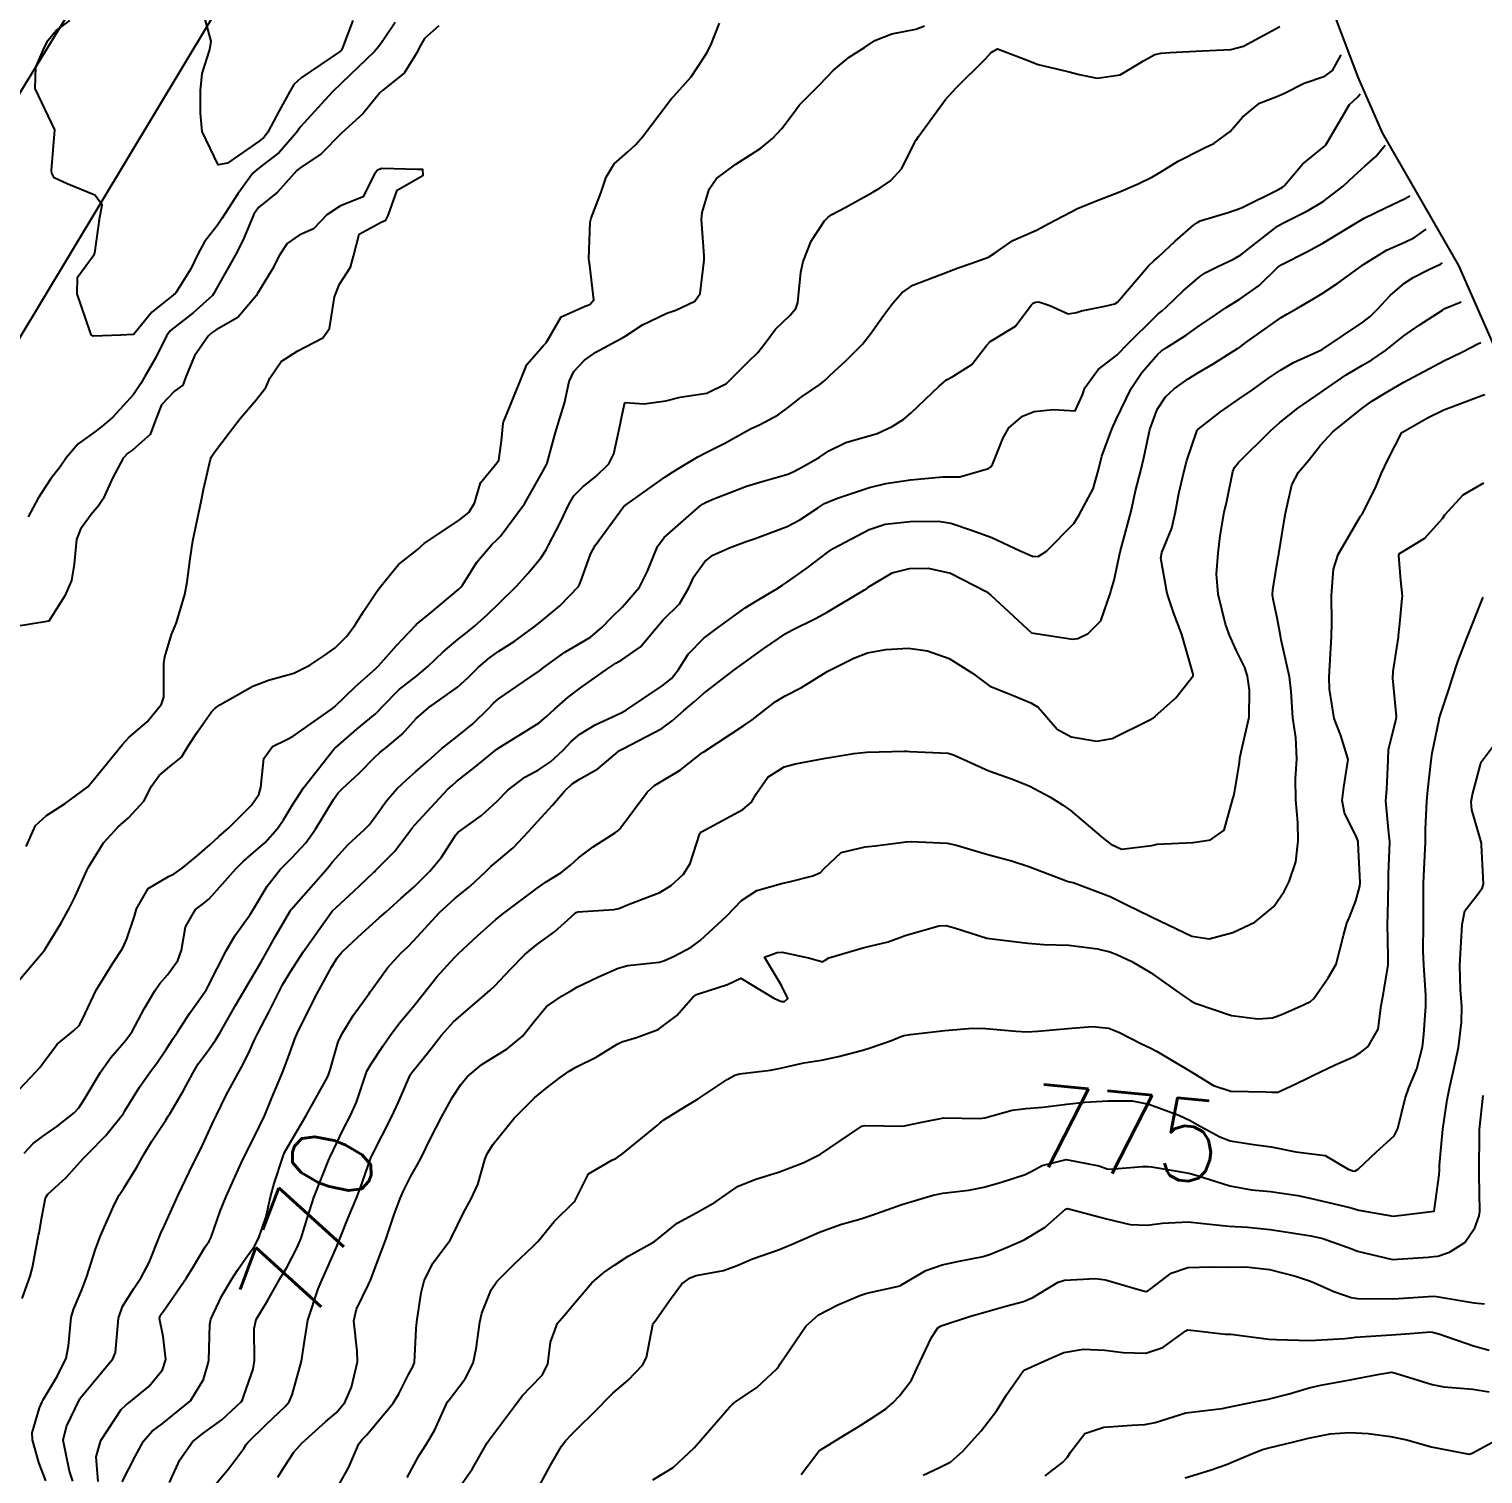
# Model space of a CAD drawing. Header units: metres. Extents: x 307586 to 320046, y 7427249 to 7434250.
# Drawn here: x 318398.4 to 318469.4, y 7430531.6 to 7430602.2 of the extents above; entities that cross this region are included whole.
import ezdxf
from ezdxf.enums import TextEntityAlignment as Align

# ---------------------------------------------------------------- set-up
doc = ezdxf.new("R2010")
doc.units = ezdxf.units.M
doc.header["$MEASUREMENT"] = 0
for name, color, linetype in [('Area', 45, 'Continuous'), ('Cotas', 45, 'Continuous'), ('Curvas de Nivel 1m', 11, 'Continuous'), ('Curvas de Nivel 5m', 15, 'Continuous'), ('Vias Primárias', 230, 'Continuous')]:
    doc.layers.add(name, color=color, linetype=linetype)
doc.styles.add('Style-STANDARD', font='STANDARD.shx')

msp = doc.modelspace()

# ---------------------------------------------------------------- linework, layer by layer
at = {"layer": 'Area'}
msp.add_polyline3d([(318461.821, 7430603.718, 778.379), (318463.273, 7430599.872, 778.239), (318464.459, 7430597.165, 772.149), (318468.182, 7430590.673, 783.159), (318470.977, 7430584.35, 778.519), (318471.623, 7430582.986, 778.249), (318474.521, 7430577.497, 777.719), (318477.683, 7430571.29, 780.679), (318478.524, 7430569.005, 777.579), (318479.21, 7430567.343, 778.888), (318479.306, 7430566.871, 779.159), (318482.861, 7430559.986, 784.089), (318487.912, 7430550.186, 784.579), (318490.175, 7430545.466, 785.879), (318492.927, 7430538.804, 795.039), (318496.703, 7430531.116, 797.419)], dxfattribs=at)
at = {"layer": 'Curvas de Nivel 1m', "flags": 128}
for points, elevation in [([(318416.242, 7430602.557), (318415.672, 7430601.708), (318415.429, 7430601.361), (318415.237, 7430601.126), (318413.648, 7430599.602), (318413.174, 7430599.147), (318411.626, 7430597.459), (318411.504, 7430597.291), (318411.423, 7430597.172), (318410.577, 7430596.206), (318409.596, 7430595.456), (318409.293, 7430595.194), (318408.553, 7430594.176), (318407.936, 7430593.215), (318407.798, 7430592.988), (318407.564, 7430592.652), (318406.936, 7430591.842), (318406.613, 7430591.229), (318406.259, 7430590.509), (318405.524, 7430589.344), (318405.48, 7430589.283), (318405.421, 7430589.241), (318404.365, 7430588.396), (318403.494, 7430587.338), (318403.453, 7430587.301), (318402.851, 7430587.27), (318401.492, 7430587.229), (318401.403, 7430587.291), (318401.34, 7430587.447), (318400.711, 7430589.298), (318400.723, 7430590.106), (318401.542, 7430591.21), (318401.58, 7430591.289), (318401.815, 7430593.04), (318401.875, 7430593.285), (318401.934, 7430593.642), (318401.581, 7430594.115), (318400.216, 7430594.674), (318399.589, 7430594.962), (318399.475, 7430595.195), (318399.454, 7430595.312), (318399.613, 7430597.31), (318398.666, 7430599.325), (318398.694, 7430600.365), (318399.101, 7430601.318), (318399.293, 7430601.691), (318399.675, 7430602.14), (318400.347, 7430602.64)], 763), ([(318414.174, 7430602.654), (318413.665, 7430601.316), (318413.618, 7430601.196), (318413.57, 7430601.151), (318411.65, 7430599.843), (318411.3, 7430599.52), (318411.098, 7430599.175), (318410.582, 7430598.232), (318410.027, 7430597.186), (318409.847, 7430596.951), (318409.609, 7430596.757), (318408.063, 7430595.678), (318407.597, 7430595.6), (318406.824, 7430597.228), (318406.731, 7430598.124), (318406.729, 7430599.229), (318406.824, 7430600.056), (318407.199, 7430601.225), (318407.25, 7430601.643), (318406.814, 7430603.229)], 764), ([(318397.045, 7430549.549), (318398.712, 7430551.315), (318398.884, 7430551.495), (318399.069, 7430551.748), (318399.742, 7430552.645), (318400.541, 7430553.296), (318400.823, 7430553.566), (318401.101, 7430554.133), (318401.636, 7430555.282), (318402.448, 7430556.592), (318402.902, 7430557.263), (318402.983, 7430557.414), (318403.141, 7430557.79), (318403.519, 7430558.895), (318403.611, 7430559.256), (318404.173, 7430560.25), (318405.179, 7430560.833), (318405.454, 7430560.963), (318405.836, 7430561.233), (318406.575, 7430561.844), (318407.2, 7430562.381), (318407.638, 7430562.782), (318408.117, 7430563.206), (318409.224, 7430564.315), (318409.584, 7430564.832), (318409.691, 7430565.185), (318409.835, 7430566.596), (318410.253, 7430567.18), (318410.928, 7430567.503), (318411.261, 7430567.685), (318413.177, 7430569.038), (318413.283, 7430569.12), (318414.306, 7430570.117), (318415.302, 7430570.997), (318415.368, 7430571.053), (318415.433, 7430571.119), (318416.305, 7430572.124), (318417.24, 7430573.101), (318417.283, 7430573.151), (318417.334, 7430573.197), (318417.934, 7430573.686), (318419.351, 7430574.87), (318419.457, 7430574.963), (318419.536, 7430575.068), (318420.241, 7430576.19), (318420.971, 7430577.054), (318421.183, 7430577.254), (318421.387, 7430577.465), (318422.562, 7430579.033), (318423.418, 7430580.54), (318423.586, 7430580.854), (318423.669, 7430581.018), (318424.047, 7430582.411), (318424.224, 7430583.012), (318424.512, 7430583.96), (318424.741, 7430585.007), (318424.977, 7430585.508), (318425.489, 7430586.055), (318426.04, 7430586.449), (318427.038, 7430586.985), (318427.344, 7430587.142), (318427.506, 7430587.242), (318428.325, 7430587.782), (318429.517, 7430588.357), (318429.961, 7430588.503), (318430.892, 7430588.936), (318431.144, 7430589.316), (318431.332, 7430590.932), (318431.332, 7430591.147), (318431.212, 7430592.934), (318431.236, 7430593.273), (318431.588, 7430594.41), (318431.935, 7430594.925), (318432.891, 7430595.624), (318433.611, 7430596.078), (318434.1, 7430596.411), (318434.68, 7430596.889), (318435.139, 7430597.373), (318435.635, 7430598.047), (318435.994, 7430598.522), (318436.346, 7430598.873), (318436.998, 7430599.518), (318437.657, 7430600.222), (318438.417, 7430600.849), (318439.174, 7430601.334), (318439.676, 7430601.672), (318440.499, 7430602.003), (318441.684, 7430602.224), (318442.107, 7430602.386)], 763), ([(318397.512, 7430555.334), (318399.132, 7430557.254), (318399.157, 7430557.286), (318399.168, 7430557.31), (318399.915, 7430558.539), (318400.344, 7430559.298), (318400.612, 7430559.852), (318401.181, 7430561.126), (318401.26, 7430561.289), (318402.002, 7430562.477), (318402.719, 7430563.267), (318403.217, 7430563.699), (318403.972, 7430564.506), (318404.349, 7430565.249), (318404.718, 7430565.765), (318405.243, 7430566.201), (318405.811, 7430566.67), (318406.156, 7430567.231), (318406.584, 7430567.906), (318407.278, 7430568.877), (318407.445, 7430569.053), (318407.686, 7430569.214), (318409.292, 7430570.138), (318410.059, 7430570.419), (318411.299, 7430570.766), (318412.071, 7430571.158), (318412.808, 7430571.65), (318413.316, 7430571.997), (318413.885, 7430572.574), (318414.288, 7430573.13), (318414.693, 7430573.772), (318415.349, 7430574.751), (318415.51, 7430574.96), (318415.627, 7430575.117), (318416.41, 7430576.067), (318417.379, 7430576.846), (318417.515, 7430576.964), (318417.669, 7430577.096), (318419.395, 7430578.26), (318419.849, 7430578.614), (318420.118, 7430579.063), (318420.41, 7430580.063), (318421.228, 7430581.052), (318421.303, 7430581.173), (318421.439, 7430582.121), (318421.521, 7430582.98), (318421.533, 7430583.049), (318421.599, 7430583.193), (318422.35, 7430585.037), (318422.676, 7430585.841), (318423.499, 7430586.766), (318423.62, 7430586.9), (318423.682, 7430587.018), (318424.361, 7430588.165), (318425.52, 7430588.69), (318425.747, 7430588.771), (318425.947, 7430588.996), (318425.737, 7430590.802), (318425.712, 7430590.998), (318425.776, 7430592.792), (318425.822, 7430592.998), (318426.316, 7430594.262), (318426.56, 7430594.99), (318426.949, 7430595.64), (318427.612, 7430596.235), (318427.998, 7430596.594), (318428.321, 7430596.97), (318429.64, 7430598.7), (318429.751, 7430598.839), (318429.851, 7430598.948), (318430.702, 7430599.89), (318431.394, 7430600.933), (318431.494, 7430601.103), (318431.671, 7430601.45), (318432.095, 7430602.517)], 762), ([(318398.117, 7430547.323), (318398.555, 7430547.782), (318399.025, 7430548.136), (318399.711, 7430548.625), (318400.563, 7430549.295), (318400.8, 7430549.538), (318401.049, 7430549.934), (318401.848, 7430551.278), (318402.357, 7430551.987), (318403.087, 7430552.841), (318403.273, 7430553.075), (318403.393, 7430553.257), (318403.987, 7430554.368), (318404.506, 7430555.246), (318404.757, 7430555.603), (318405.121, 7430556.036), (318405.636, 7430556.726), (318405.81, 7430557.233), (318406.002, 7430558.38), (318406.493, 7430559.227), (318406.877, 7430559.512), (318407.168, 7430559.747), (318408.467, 7430561.201), (318408.815, 7430561.569), (318409.193, 7430561.892), (318409.888, 7430562.498), (318410.499, 7430563.177), (318410.792, 7430563.6), (318411.225, 7430564.329), (318411.774, 7430565.162), (318413.262, 7430567.061), (318413.299, 7430567.103), (318413.34, 7430567.139), (318414.372, 7430568.029), (318415.28, 7430568.784), (318415.456, 7430568.943), (318415.613, 7430569.117), (318416.439, 7430569.961), (318417.298, 7430570.64), (318417.845, 7430571.092), (318418.587, 7430571.808), (318419.323, 7430572.425), (318419.688, 7430572.706), (318420.128, 7430573.062), (318420.759, 7430573.636), (318421.344, 7430574.205), (318422.193, 7430575.037), (318422.743, 7430575.648), (318423.374, 7430576.421), (318423.615, 7430576.782), (318423.741, 7430577.016), (318424.298, 7430578.107), (318424.727, 7430579.007), (318424.977, 7430579.435), (318425.412, 7430579.872), (318426.043, 7430580.367), (318426.684, 7430580.987), (318426.934, 7430581.481), (318427.25, 7430582.982), (318427.278, 7430583.158), (318427.463, 7430583.981), (318428.412, 7430583.915), (318429.464, 7430584.064), (318430.165, 7430584.244), (318431.468, 7430584.436), (318432.427, 7430584.916), (318432.948, 7430585.441), (318433.489, 7430585.976), (318433.96, 7430586.432), (318434.325, 7430586.892), (318434.83, 7430587.567), (318435.517, 7430588.242), (318435.819, 7430588.578), (318435.92, 7430588.876), (318436.055, 7430590.358), (318436.173, 7430590.874), (318436.563, 7430591.865), (318437.21, 7430592.864), (318437.398, 7430593.039), (318437.576, 7430593.164), (318438.264, 7430593.534), (318439.587, 7430594.266), (318439.939, 7430594.477), (318440.445, 7430594.821), (318440.995, 7430595.423), (318441.621, 7430596.668), (318441.665, 7430596.766), (318441.691, 7430596.809), (318441.804, 7430596.987), (318443.125, 7430598.788), (318443.649, 7430599.353), (318445.081, 7430600.769), (318445.355, 7430601.078), (318445.671, 7430601.269), (318447.041, 7430600.746), (318447.661, 7430600.504), (318449.1, 7430600.161), (318449.656, 7430600.014), (318450.531, 7430599.824), (318451.656, 7430599.986), (318452.796, 7430600.679), (318453.351, 7430600.99), (318453.669, 7430601.055), (318454.093, 7430601.088), (318455.678, 7430601.161), (318457.07, 7430601.236), (318457.681, 7430601.401), (318459.459, 7430602.362)], 764), ([(318418.385, 7430602.387), (318417.673, 7430601.765), (318417.429, 7430601.34), (318417.328, 7430601.103), (318416.687, 7430600.076), (318415.644, 7430599.249), (318415.5, 7430599.121), (318414.672, 7430598.09), (318413.623, 7430597.14), (318412.63, 7430596.132), (318411.597, 7430595.428), (318411.449, 7430595.317), (318411.31, 7430595.173), (318410.505, 7430594.26), (318409.576, 7430593.508), (318409.346, 7430593.193), (318408.826, 7430591.929), (318408.45, 7430591.206), (318407.526, 7430589.564), (318407.405, 7430589.34), (318407.321, 7430589.222), (318406.38, 7430588.361), (318405.5, 7430587.686), (318405.255, 7430587.484), (318405.08, 7430587.244), (318404.549, 7430586.183), (318404.014, 7430585.255), (318403.814, 7430584.912), (318403.464, 7430584.375), (318402.451, 7430583.275), (318401.92, 7430582.808), (318401.44, 7430582.457), (318400.758, 7430581.972), (318400.195, 7430581.302), (318399.882, 7430580.842), (318399.412, 7430580.24), (318398.8, 7430579.319), (318398.319, 7430578.396)], 762), ([(318399.175, 7430531.306), (318398.836, 7430532.202), (318398.523, 7430533.313), (318398.51, 7430533.66), (318398.869, 7430534.883), (318399.001, 7430535.179), (318399.074, 7430535.308), (318399.753, 7430536.433), (318400.176, 7430537.297), (318400.291, 7430537.907), (318400.424, 7430539.295), (318400.535, 7430539.686), (318400.936, 7430540.635), (318401.179, 7430541.286), (318401.61, 7430542.634), (318401.859, 7430543.277), (318402.543, 7430544.822), (318402.767, 7430545.263), (318402.996, 7430545.616), (318403.631, 7430546.629), (318403.973, 7430547.25), (318404.366, 7430547.903), (318405.038, 7430548.923), (318405.162, 7430549.118), (318405.239, 7430549.238), (318405.914, 7430550.372), (318406.357, 7430551.227), (318406.618, 7430551.676), (318407.079, 7430552.291), (318407.471, 7430552.83), (318407.702, 7430553.211), (318408.464, 7430554.557), (318408.841, 7430555.194), (318409.118, 7430555.667), (318409.677, 7430556.635), (318409.989, 7430557.181), (318410.401, 7430557.921), (318411.129, 7430559.17), (318411.14, 7430559.193), (318411.163, 7430559.218), (318412.859, 7430561.145), (318413.005, 7430561.323), (318413.189, 7430561.554), (318413.942, 7430562.393), (318414.742, 7430563.125), (318414.979, 7430563.358), (318415.218, 7430563.677), (318415.817, 7430564.524), (318416.325, 7430565.109), (318416.793, 7430565.551), (318417.246, 7430565.948), (318417.855, 7430566.49), (318418.532, 7430567.081), (318419.269, 7430567.667), (318420.043, 7430568.295), (318420.817, 7430569.055), (318421.042, 7430569.296), (318421.288, 7430569.512), (318422.833, 7430570.562), (318423.301, 7430570.876), (318423.382, 7430570.94), (318423.479, 7430571.018), (318424.536, 7430571.786), (318425.322, 7430572.246), (318425.79, 7430572.531), (318426.335, 7430572.99), (318426.825, 7430573.498), (318427.343, 7430574.008), (318428.176, 7430574.968), (318428.572, 7430575.755), (318429.056, 7430576.955), (318429.387, 7430577.397), (318431.149, 7430578.933), (318431.298, 7430579.037), (318431.405, 7430579.098), (318431.725, 7430579.244), (318433.413, 7430579.906), (318434.174, 7430580.133), (318435.419, 7430580.494), (318435.689, 7430580.608), (318436.208, 7430580.872), (318436.971, 7430581.323), (318437.434, 7430581.631), (318438.259, 7430582.03), (318439.446, 7430582.368), (318439.794, 7430582.48), (318440.519, 7430582.819), (318441.089, 7430583.181), (318441.46, 7430583.5), (318442.822, 7430584.79), (318443.172, 7430585.09), (318443.48, 7430585.26), (318444.409, 7430585.851), (318445.132, 7430586.764), (318445.305, 7430586.962), (318445.506, 7430587.083), (318446.546, 7430587.716), (318447.308, 7430588.742), (318447.418, 7430588.847), (318447.524, 7430588.893), (318447.693, 7430588.906), (318448.221, 7430588.73), (318449.128, 7430588.325), (318449.52, 7430588.38), (318449.769, 7430588.459), (318450.918, 7430588.696), (318451.404, 7430588.811), (318451.525, 7430588.893), (318453.051, 7430590.667), (318453.308, 7430590.902), (318453.55, 7430591.115), (318454.348, 7430591.869), (318455.249, 7430592.643), (318455.431, 7430592.785), (318455.575, 7430592.855), (318456.938, 7430593.267), (318457.582, 7430593.504), (318459.398, 7430594.4), (318459.592, 7430594.514), (318459.639, 7430594.543), (318459.696, 7430594.589), (318460.566, 7430595.623), (318461.622, 7430596.49), (318461.665, 7430596.527), (318461.699, 7430596.569), (318461.797, 7430596.739), (318462.87, 7430598.552), (318463.271, 7430598.923), (318463.383, 7430599.07)], 766), ([(318400.498, 7430531.293), (318400.333, 7430531.792), (318400.024, 7430533.298), (318400.193, 7430533.963), (318400.825, 7430535.29), (318400.841, 7430535.323), (318400.874, 7430535.363), (318402.46, 7430537.266), (318402.583, 7430537.579), (318402.726, 7430539.263), (318402.929, 7430539.832), (318403.484, 7430540.708), (318403.846, 7430541.251), (318404.221, 7430541.98), (318404.729, 7430543.242), (318404.805, 7430543.411), (318404.978, 7430543.79), (318405.636, 7430545.23), (318406.201, 7430546.424), (318406.595, 7430547.224), (318406.735, 7430547.505), (318407.027, 7430548.132), (318407.365, 7430548.888), (318407.527, 7430549.213), (318407.991, 7430550.144), (318408.56, 7430551.198), (318408.743, 7430551.519), (318409.078, 7430552.185), (318409.394, 7430552.882), (318409.542, 7430553.186), (318410.08, 7430554.203), (318410.558, 7430555.176), (318410.75, 7430555.54), (318411.123, 7430556.159), (318411.768, 7430557.161), (318413.163, 7430559.14), (318414.207, 7430560.095), (318415.182, 7430561.022), (318415.235, 7430561.067), (318415.291, 7430561.119), (318416.236, 7430562.071), (318417.002, 7430563.102), (318417.089, 7430563.226), (318417.216, 7430563.37), (318418.81, 7430565.076), (318419.024, 7430565.285), (318419.239, 7430565.466), (318420.144, 7430566.166), (318421.214, 7430567.05), (318421.238, 7430567.076), (318421.263, 7430567.092), (318421.39, 7430567.174), (318423.276, 7430568.334), (318423.645, 7430568.65), (318424.03, 7430569.013), (318424.701, 7430569.594), (318425.293, 7430570.053), (318425.852, 7430570.439), (318426.629, 7430570.987), (318427.03, 7430571.26), (318427.31, 7430571.424), (318428.237, 7430572.049), (318428.977, 7430572.955), (318429.337, 7430573.364), (318430.129, 7430574.159), (318430.594, 7430574.938), (318430.833, 7430575.463), (318431.372, 7430576.228), (318431.769, 7430576.532), (318432.603, 7430576.912), (318433.386, 7430577.19), (318433.828, 7430577.337), (318435.393, 7430577.931), (318436.014, 7430578.256), (318436.929, 7430578.865), (318437.215, 7430579.051), (318437.406, 7430579.138), (318437.861, 7430579.307), (318439.413, 7430579.834), (318440.213, 7430580.024), (318441.417, 7430580.203), (318442.991, 7430580.359), (318443.419, 7430580.351), (318443.833, 7430580.362), (318445.232, 7430580.762), (318445.345, 7430580.84), (318445.426, 7430580.966), (318445.939, 7430582.262), (318446.22, 7430582.752), (318446.893, 7430583.312), (318447.461, 7430583.552), (318448.38, 7430583.644), (318449.462, 7430583.582), (318449.813, 7430584.363), (318449.941, 7430584.705), (318450.591, 7430585.594), (318451.497, 7430586.3), (318451.698, 7430586.489), (318451.871, 7430586.684), (318453.519, 7430588.317), (318453.706, 7430588.473), (318453.92, 7430588.656), (318454.736, 7430589.443), (318455.546, 7430590.15), (318455.841, 7430590.345), (318456.433, 7430590.631), (318457.197, 7430590.983), (318457.559, 7430591.199), (318459.339, 7430592.594), (318459.574, 7430592.737), (318460.813, 7430593.345), (318461.585, 7430593.809), (318462.551, 7430594.556), (318463.089, 7430595.059), (318463.608, 7430595.534), (318464.153, 7430595.996), (318464.603, 7430596.56)], 767), ([(318398.225, 7430562.298), (318398.678, 7430563.318), (318399.218, 7430563.819), (318400.12, 7430564.405), (318401.232, 7430565.216), (318401.305, 7430565.289), (318401.63, 7430565.677), (318402.916, 7430567.265), (318403.07, 7430567.449), (318403.258, 7430567.631), (318404.136, 7430568.386), (318404.832, 7430569.245), (318404.94, 7430569.59), (318404.952, 7430571.244), (318404.989, 7430571.562), (318405.324, 7430572.65), (318405.498, 7430573.071), (318405.562, 7430573.238), (318405.965, 7430574.615), (318406.078, 7430575.233), (318406.237, 7430576.358), (318406.368, 7430577.23), (318406.539, 7430578.075), (318406.789, 7430579.226), (318406.891, 7430579.742), (318407.232, 7430581.222), (318407.286, 7430581.36), (318407.428, 7430581.565), (318408.139, 7430582.513), (318408.678, 7430583.202), (318409.462, 7430584.118), (318409.929, 7430584.725), (318410.13, 7430585.183), (318410.67, 7430585.989), (318411.486, 7430586.517), (318412.717, 7430587.152), (318413.04, 7430587.606), (318413.285, 7430589.144), (318413.529, 7430589.766), (318414.067, 7430590.606), (318414.218, 7430591.133), (318414.488, 7430592.202), (318415.568, 7430592.794), (318415.787, 7430592.901), (318415.905, 7430593.117), (318416.344, 7430594.353), (318417.593, 7430595.074), (318417.609, 7430595.1), (318417.597, 7430595.361), (318417.335, 7430595.365), (318415.597, 7430595.416), (318415.384, 7430595.334), (318415.225, 7430595.124), (318414.676, 7430594.035), (318413.577, 7430593.596), (318412.914, 7430593.15), (318412.258, 7430592.464), (318411.558, 7430592.161), (318410.97, 7430591.757), (318410.603, 7430591.179), (318410.243, 7430590.476), (318409.524, 7430589.306), (318409.45, 7430589.191), (318408.568, 7430588.143), (318407.498, 7430587.533), (318407.307, 7430587.411), (318407.115, 7430587.224), (318406.448, 7430586.266), (318406.022, 7430585.235), (318405.879, 7430584.826), (318405.466, 7430584.539), (318404.834, 7430583.871), (318404.583, 7430583.249), (318404.271, 7430582.421), (318403.429, 7430581.683), (318403.179, 7430581.511), (318402.967, 7430581.267), (318402.43, 7430580.291), (318401.978, 7430579.281), (318401.751, 7430578.932), (318401.391, 7430578.521), (318400.869, 7430577.807), (318400.686, 7430577.297), (318400.566, 7430576.092), (318400.437, 7430575.299), (318400.11, 7430574.537), (318399.333, 7430573.31), (318397.639, 7430573.025)], 761), ([(318401.734, 7430531.276), (318401.64, 7430532.479), (318401.86, 7430533.275), (318402.868, 7430534.789), (318403.1, 7430535.028), (318403.398, 7430535.255), (318404.205, 7430535.922), (318404.888, 7430536.732), (318405.047, 7430537.238), (318404.91, 7430538.365), (318404.731, 7430539.242), (318404.773, 7430539.393), (318404.926, 7430539.592), (318406.057, 7430541.223), (318406.387, 7430541.783), (318406.966, 7430542.736), (318407.155, 7430543.023), (318407.251, 7430543.207), (318407.703, 7430544.485), (318407.988, 7430545.2), (318408.793, 7430546.974), (318408.897, 7430547.192), (318408.938, 7430547.267), (318409.016, 7430547.414), (318409.61, 7430548.608), (318409.877, 7430549.182), (318410.214, 7430550.016), (318410.706, 7430551.174), (318410.812, 7430551.427), (318411.078, 7430552.165), (318411.35, 7430552.905), (318411.453, 7430553.165), (318411.778, 7430553.838), (318412.456, 7430555.15), (318413.132, 7430556.399), (318413.416, 7430556.86), (318413.648, 7430557.135), (318414.414, 7430557.864), (318415.157, 7430558.542), (318415.462, 7430558.815), (318415.799, 7430559.114), (318416.524, 7430559.752), (318417.175, 7430560.33), (318417.947, 7430561.089), (318418.504, 7430561.77), (318419.21, 7430562.863), (318419.302, 7430562.978), (318419.414, 7430563.068), (318420.464, 7430563.814), (318421.228, 7430564.517), (318421.746, 7430565.042), (318422.586, 7430565.686), (318423.248, 7430566.048), (318423.838, 7430566.43), (318424.452, 7430567.008), (318424.845, 7430567.426), (318425.271, 7430567.791), (318426.023, 7430568.245), (318427.281, 7430568.831), (318427.547, 7430568.976), (318429.295, 7430570.145), (318429.744, 7430570.5), (318430.087, 7430570.942), (318430.557, 7430571.695), (318431.326, 7430572.473), (318431.581, 7430572.674), (318431.905, 7430572.921), (318433.343, 7430573.953), (318433.926, 7430574.315), (318434.887, 7430574.885), (318435.167, 7430575.07), (318435.358, 7430575.197), (318436.348, 7430575.89), (318437.38, 7430576.668), (318437.487, 7430576.753), (318437.636, 7430576.856), (318439.393, 7430577.791), (318440.18, 7430578.037), (318441.396, 7430578.166), (318442.794, 7430578.187), (318443.396, 7430578.087), (318444.405, 7430577.758), (318445.389, 7430577.39), (318446.775, 7430576.746), (318447.379, 7430576.473), (318447.657, 7430576.457), (318448.066, 7430576.73), (318449.397, 7430578.071), (318449.64, 7430578.468), (318449.777, 7430578.706), (318450.349, 7430579.765), (318450.599, 7430580.698), (318450.757, 7430581.373), (318451.253, 7430582.692), (318451.311, 7430582.834), (318451.458, 7430583.163), (318452.198, 7430584.679), (318452.711, 7430585.445), (318453.498, 7430586.356), (318453.661, 7430586.498), (318453.905, 7430586.656), (318454.877, 7430587.278), (318455.514, 7430587.728), (318456.056, 7430588.096), (318456.84, 7430588.627), (318457.255, 7430588.894), (318457.529, 7430589.052), (318458.443, 7430589.703), (318459.367, 7430590.593), (318459.554, 7430590.736), (318460.786, 7430591.353), (318461.565, 7430591.764), (318462.839, 7430592.551), (318463.577, 7430592.995), (318464.614, 7430593.498), (318465.587, 7430593.949), (318465.803, 7430594.09)], 768), ([(318402.917, 7430531.259), (318403.566, 7430532.529), (318403.952, 7430533.249), (318404.372, 7430533.731), (318404.861, 7430534.097), (318406.248, 7430535.219), (318406.883, 7430536.267), (318407.102, 7430536.996), (318407.138, 7430537.208), (318407.185, 7430538.941), (318407.24, 7430539.207), (318407.785, 7430540.351), (318408.279, 7430541.197), (318408.539, 7430541.604), (318408.958, 7430542.19), (318409.372, 7430542.781), (318409.594, 7430543.184), (318409.945, 7430544.218), (318410.162, 7430545.178), (318410.333, 7430545.843), (318410.769, 7430547.172), (318410.843, 7430547.345), (318411.02, 7430547.658), (318411.9, 7430549.157), (318412.922, 7430551.002), (318412.992, 7430551.141), (318413.011, 7430551.193), (318413.067, 7430551.386), (318413.464, 7430552.76), (318413.633, 7430553.135), (318414.196, 7430554.035), (318414.974, 7430555.121), (318415.031, 7430555.204), (318415.116, 7430555.325), (318415.877, 7430556.367), (318416.544, 7430557.106), (318416.857, 7430557.392), (318417.149, 7430557.684), (318418.419, 7430559.081), (318419.17, 7430559.77), (318419.896, 7430560.342), (318420.657, 7430561.055), (318420.919, 7430561.321), (318421.19, 7430561.551), (318422.014, 7430562.225), (318422.757, 7430563.027), (318423.218, 7430563.535), (318423.928, 7430564.311), (318424.51, 7430565.007), (318424.884, 7430565.358), (318425.242, 7430565.588), (318426.144, 7430566.096), (318427.203, 7430566.981), (318427.238, 7430567.005), (318427.263, 7430567.022), (318427.359, 7430567.073), (318429.274, 7430568.067), (318429.783, 7430568.44), (318430.354, 7430568.939), (318430.85, 7430569.372), (318431.291, 7430569.763), (318432.787, 7430570.908), (318433.085, 7430571.125), (318433.309, 7430571.293), (318434.247, 7430571.963), (318435.33, 7430572.697), (318435.443, 7430572.768), (318435.659, 7430572.877), (318436.772, 7430573.432), (318437.342, 7430573.745), (318439.174, 7430574.833), (318439.278, 7430574.907), (318439.355, 7430574.963), (318440.525, 7430575.659), (318441.369, 7430575.886), (318442.278, 7430575.887), (318443.366, 7430575.643), (318445.113, 7430574.762), (318445.351, 7430574.581), (318447.333, 7430572.74), (318449.329, 7430572.423), (318449.585, 7430572.451), (318450.105, 7430572.702), (318450.716, 7430573.319), (318451.185, 7430574.692), (318451.223, 7430574.823), (318451.362, 7430575.307), (318451.606, 7430576.46), (318451.655, 7430576.686), (318451.751, 7430577.049), (318452.193, 7430578.678), (318452.407, 7430579.669), (318452.663, 7430580.671), (318452.821, 7430581.28), (318453.117, 7430582.665), (318453.463, 7430583.638), (318453.868, 7430584.257), (318454.295, 7430584.652), (318454.988, 7430585.137), (318455.485, 7430585.448), (318456.23, 7430585.895), (318457.396, 7430586.621), (318457.461, 7430586.663), (318457.504, 7430586.691), (318457.804, 7430586.913), (318459.518, 7430588.137), (318459.797, 7430588.31), (318460.289, 7430588.582), (318461.076, 7430589.028), (318461.534, 7430589.309), (318462.289, 7430589.811), (318463.308, 7430590.544), (318463.555, 7430590.722), (318464.666, 7430591.425), (318465.566, 7430591.824), (318466.037, 7430592.046), (318466.603, 7430592.45)], 769), ([(318407.523, 7430531.203), (318408.121, 7430531.91), (318408.849, 7430532.898), (318408.961, 7430533.079), (318409.049, 7430533.188), (318409.968, 7430534.073), (318410.871, 7430534.936), (318411.067, 7430535.167), (318411.22, 7430535.509), (318411.664, 7430537.158), (318411.832, 7430538.233), (318411.972, 7430539.154), (318412.48, 7430540.689), (318412.686, 7430541.144), (318412.764, 7430541.325), (318412.952, 7430541.76), (318413.377, 7430542.725), (318413.546, 7430543.134), (318413.957, 7430544.156), (318414.357, 7430545.126), (318414.534, 7430545.591), (318415.021, 7430546.995), (318415.056, 7430547.086), (318415.069, 7430547.119), (318415.12, 7430547.215), (318416.089, 7430549.11), (318416.386, 7430549.77), (318416.957, 7430551.101), (318416.997, 7430551.168), (318417.065, 7430551.261), (318417.89, 7430552.279), (318418.514, 7430553.079), (318419.1, 7430553.738), (318419.81, 7430554.359), (318420.619, 7430555.055), (318420.888, 7430555.28), (318421.12, 7430555.496), (318421.872, 7430556.298), (318422.582, 7430557.028), (318423.148, 7430557.494), (318424.03, 7430558.135), (318425.006, 7430559.002), (318425.093, 7430559.071), (318425.164, 7430559.099), (318426.933, 7430559.214), (318427.166, 7430559.269), (318427.675, 7430559.479), (318429.174, 7430560.055), (318429.725, 7430560.397), (318430.326, 7430560.939), (318430.656, 7430561.47), (318431.135, 7430562.931), (318431.164, 7430562.98), (318431.214, 7430563.021), (318431.421, 7430563.133), (318433.225, 7430564.099), (318433.654, 7430564.47), (318433.901, 7430564.893), (318434.443, 7430565.69), (318435.253, 7430566.19), (318435.8, 7430566.329), (318437.259, 7430566.607), (318437.472, 7430566.644), (318438.644, 7430566.839), (318439.264, 7430566.911), (318441.119, 7430566.957), (318441.264, 7430566.95), (318441.392, 7430566.936), (318443.264, 7430566.852), (318443.52, 7430566.777), (318445.251, 7430565.989), (318446.403, 7430565.591), (318447.241, 7430565.25), (318448.219, 7430564.725), (318448.851, 7430564.337), (318449.226, 7430564.065), (318450.839, 7430562.694), (318451.209, 7430562.419), (318451.726, 7430562.162), (318453.208, 7430562.352), (318453.46, 7430562.407), (318455.211, 7430562.496), (318455.347, 7430562.502), (318456.079, 7430562.631), (318456.742, 7430563.1), (318457.168, 7430564.621), (318457.183, 7430564.672), (318457.236, 7430564.832), (318457.49, 7430566.386), (318457.512, 7430566.616), (318457.574, 7430566.923), (318457.967, 7430568.61), (318457.976, 7430569.937), (318457.884, 7430570.611), (318457.75, 7430571.046), (318457.326, 7430571.896), (318456.994, 7430572.623), (318456.8, 7430573.164), (318456.455, 7430574.629), (318456.374, 7430575.624), (318456.443, 7430576.629), (318456.545, 7430577.475), (318456.747, 7430578.627), (318456.87, 7430579.166), (318457.164, 7430580.623), (318457.24, 7430580.817), (318457.437, 7430581.054), (318458.998, 7430582.597), (318459.457, 7430583.01), (318460.339, 7430583.706), (318461.472, 7430584.49), (318461.591, 7430584.568), (318462.704, 7430585.332), (318463.492, 7430585.806), (318463.954, 7430586.077), (318464.62, 7430586.529), (318465.113, 7430586.918), (318465.51, 7430587.24), (318466.26, 7430587.768), (318467.401, 7430588.501), (318467.478, 7430588.546), (318467.524, 7430588.571), (318468.323, 7430588.9)], 771), ([(318410.512, 7430531.488), (318410.836, 7430532.018), (318411.299, 7430532.71), (318411.688, 7430533.157), (318412.864, 7430534.203), (318413.367, 7430534.636), (318413.791, 7430535.131), (318414.116, 7430535.892), (318414.398, 7430537.125), (318414.39, 7430537.644), (318414.225, 7430539.127), (318414.36, 7430539.695), (318414.941, 7430540.907), (318415.033, 7430541.119), (318415.57, 7430542.505), (318415.787, 7430543.108), (318416.205, 7430544.322), (318416.493, 7430545.097), (318416.641, 7430545.453), (318417.01, 7430546.197), (318417.343, 7430546.762), (318417.52, 7430547.085), (318417.96, 7430548.008), (318418.514, 7430549.078), (318419.053, 7430550.052), (318419.455, 7430550.67), (318419.786, 7430551.063), (318420.476, 7430551.652), (318421.078, 7430552.027), (318421.712, 7430552.412), (318422.467, 7430553.029), (318423.101, 7430553.827), (318423.644, 7430554.478), (318424.409, 7430555.007), (318424.855, 7430555.265), (318425.119, 7430555.421), (318426.18, 7430555.936), (318427.134, 7430556.358), (318427.619, 7430556.489), (318429.138, 7430556.646), (318429.376, 7430556.711), (318429.868, 7430556.943), (318430.697, 7430557.385), (318431.151, 7430557.71), (318432.439, 7430558.911), (318433.17, 7430559.657), (318433.916, 7430560.152), (318435.179, 7430560.502), (318435.492, 7430560.565), (318436.64, 7430560.865), (318437.023, 7430561.024), (318437.188, 7430561.208), (318438.037, 7430562.011), (318439.205, 7430562.29), (318439.699, 7430562.331), (318441.209, 7430562.531), (318441.47, 7430562.545), (318443.208, 7430562.462), (318443.598, 7430562.386), (318445.2, 7430561.906), (318446.352, 7430561.592), (318447.192, 7430561.323), (318448.785, 7430560.716), (318449.075, 7430560.605), (318449.182, 7430560.577), (318449.358, 7430560.532), (318451.175, 7430559.849), (318451.954, 7430559.462), (318453.165, 7430558.879), (318453.63, 7430558.655), (318455.156, 7430557.912), (318456.002, 7430557.784), (318457.158, 7430558.093), (318458.237, 7430558.604), (318459.174, 7430559.362), (318459.679, 7430560.092), (318459.924, 7430560.583), (318460.236, 7430561.546), (318460.356, 7430562.579), (318460.336, 7430563.465), (318460.243, 7430564.58), (318460.221, 7430565.607), (318460.283, 7430566.58), (318460.237, 7430567.616), (318460.099, 7430568.582), (318460.013, 7430569.872), (318459.935, 7430570.584), (318459.526, 7430572.393), (318459.485, 7430572.588), (318459.341, 7430573.394), (318459.133, 7430574.376), (318459.099, 7430574.594), (318459.114, 7430574.836), (318459.38, 7430576.425), (318459.408, 7430576.565), (318459.408, 7430576.59), (318459.685, 7430578.302), (318459.735, 7430578.587), (318460.046, 7430579.961), (318460.372, 7430580.581), (318460.861, 7430581.154), (318461.446, 7430581.896), (318462.043, 7430582.561), (318463.465, 7430583.701), (318463.957, 7430584.046), (318464.735, 7430584.527), (318465.2, 7430584.799), (318465.48, 7430584.959), (318466.492, 7430585.506), (318467.496, 7430586.034), (318467.809, 7430586.185), (318468.413, 7430586.486), (318469.129, 7430586.853), (318469.283, 7430586.92)], 772), ([(318413.506, 7430531.133), (318413.989, 7430531.975), (318414.471, 7430533.124), (318414.638, 7430533.339), (318414.857, 7430533.558), (318416.146, 7430535.101), (318416.422, 7430535.555), (318416.894, 7430536.498), (318417.11, 7430536.877), (318417.183, 7430537.087), (318417.269, 7430538.737), (318417.301, 7430539.086), (318417.523, 7430540.498), (318417.662, 7430541.083), (318418.085, 7430541.95), (318418.927, 7430543.07), (318418.946, 7430543.097), (318418.974, 7430543.16), (318419.607, 7430544.443), (318419.948, 7430545.06), (318420.281, 7430545.78), (318420.65, 7430547.054), (318420.756, 7430547.323), (318421.03, 7430547.764), (318422.061, 7430549.035), (318423.053, 7430550.018), (318423.603, 7430550.469), (318424.307, 7430551.008), (318424.748, 7430551.323), (318425.071, 7430551.519), (318426.059, 7430552.01), (318427.088, 7430552.64), (318427.312, 7430552.754), (318428.04, 7430552.966), (318429.097, 7430553.361), (318429.997, 7430554.048), (318430.782, 7430554.933), (318430.973, 7430555.073), (318431.116, 7430555.114), (318432.479, 7430555.553), (318433.127, 7430555.867), (318434.736, 7430554.884), (318435.111, 7430554.731), (318435.258, 7430554.732), (318435.433, 7430554.877), (318435.122, 7430555.503), (318434.279, 7430556.889), (318434.904, 7430557.124), (318435.145, 7430557.136), (318436.437, 7430556.867), (318437.14, 7430556.672), (318437.256, 7430556.743), (318437.434, 7430556.856), (318439.148, 7430557.358), (318440.324, 7430557.646), (318441.154, 7430557.943), (318442.797, 7430558.423), (318443.16, 7430558.44), (318443.624, 7430558.31), (318445.154, 7430557.824), (318446.207, 7430557.694), (318447.151, 7430557.582), (318447.937, 7430557.515), (318449.151, 7430557.483), (318450.546, 7430557.299), (318451.148, 7430557.158), (318451.49, 7430557.029), (318452.237, 7430556.674), (318453.135, 7430556.147), (318454.772, 7430554.99), (318455.115, 7430554.756), (318455.327, 7430554.638), (318457.107, 7430554.041), (318458.389, 7430553.884), (318459.106, 7430553.921), (318459.589, 7430554.104), (318460.643, 7430554.575), (318460.964, 7430554.723), (318461.118, 7430554.879), (318461.816, 7430555.877), (318462.204, 7430556.554), (318462.566, 7430557.958), (318462.73, 7430558.546), (318462.859, 7430558.853), (318463.179, 7430559.64), (318463.369, 7430560.36), (318463.38, 7430560.538), (318463.292, 7430562.46), (318463.28, 7430562.539), (318463.215, 7430562.726), (318462.616, 7430563.938), (318462.499, 7430564.551), (318462.588, 7430565.204), (318462.794, 7430566.547), (318462.437, 7430567.715), (318462.107, 7430568.558), (318461.884, 7430569.981), (318461.868, 7430570.562), (318461.896, 7430571.138), (318461.987, 7430572.56), (318461.997, 7430573.217), (318461.982, 7430574.561), (318462.079, 7430575.853), (318462.304, 7430576.556), (318463.402, 7430578.439), (318463.446, 7430578.496), (318463.485, 7430578.539), (318464.14, 7430579.815), (318464.432, 7430580.53), (318464.747, 7430581.22), (318465.424, 7430582.52), (318465.437, 7430582.536), (318465.453, 7430582.545), (318466.711, 7430583.257), (318467.464, 7430583.626), (318469.327, 7430584.327), (318469.472, 7430584.372)], 773), ([(318416.829, 7430531.467), (318417.402, 7430532.527), (318417.759, 7430533.081), (318418.173, 7430533.764), (318418.75, 7430535.071), (318418.791, 7430535.154), (318418.876, 7430535.271), (318419.665, 7430536.289), (318420.05, 7430537.059), (318420.206, 7430537.761), (318420.379, 7430539.055), (318420.482, 7430539.5), (318420.939, 7430540.647), (318421.208, 7430541.046), (318422.076, 7430541.914), (318422.969, 7430542.753), (318423.106, 7430542.884), (318423.224, 7430543.017), (318424.017, 7430543.975), (318424.992, 7430544.948), (318425.031, 7430544.999), (318425.697, 7430546.306), (318426.826, 7430546.973), (318427.024, 7430547.065), (318427.361, 7430547.302), (318429.04, 7430548.67), (318429.187, 7430548.803), (318429.366, 7430548.947), (318430.402, 7430549.584), (318431.053, 7430549.976), (318432.458, 7430550.909), (318432.837, 7430551.133), (318433.067, 7430551.193), (318434.582, 7430551.373), (318435.072, 7430551.477), (318436.212, 7430551.732), (318437.078, 7430551.857), (318437.894, 7430552.034), (318439.086, 7430552.357), (318439.456, 7430552.458), (318440.498, 7430552.816), (318440.906, 7430553), (318441.095, 7430553.061), (318441.398, 7430553.107), (318443.098, 7430553.316), (318444.447, 7430553.419), (318445.099, 7430553.405), (318446.569, 7430553.275), (318447.098, 7430553.249), (318447.642, 7430553.275), (318449.1, 7430553.411), (318450.291, 7430553.508), (318451.1, 7430553.429), (318451.633, 7430553.217), (318452.709, 7430552.666), (318453.09, 7430552.48), (318453.461, 7430552.283), (318455.073, 7430551.318), (318456.222, 7430550.628), (318457.06, 7430550.351), (318458.784, 7430550.31), (318459.069, 7430550.297), (318459.355, 7430550.3), (318459.957, 7430550.581), (318460.715, 7430550.935), (318461.078, 7430551.106), (318462.161, 7430551.631), (318463.088, 7430552.047), (318463.393, 7430552.234), (318463.767, 7430552.533), (318464.258, 7430553.372), (318464.416, 7430554.527), (318464.516, 7430555.132), (318464.748, 7430556.524), (318464.759, 7430556.912), (318464.724, 7430558.524), (318464.736, 7430558.958), (318464.767, 7430560.524), (318464.776, 7430560.945), (318464.83, 7430562.524), (318464.792, 7430562.949), (318464.645, 7430564.526), (318464.691, 7430565.076), (318464.754, 7430566.525), (318464.764, 7430567.029), (318465.143, 7430568.521), (318465.155, 7430568.651), (318464.987, 7430570.523), (318464.995, 7430570.845), (318465.255, 7430572.521), (318465.262, 7430572.593), (318465.341, 7430573.358), (318465.443, 7430574.428), (318465.445, 7430574.519), (318465.365, 7430575.295), (318465.266, 7430576.521), (318465.3, 7430576.605), (318465.384, 7430576.659), (318466.547, 7430577.353), (318467.401, 7430578.328), (318467.518, 7430578.498), (318468.42, 7430579.482), (318469.427, 7430580.055)], 774), ([(318423.256, 7430531.016), (318423.812, 7430532.037), (318424.376, 7430533.005), (318424.577, 7430533.281), (318424.859, 7430533.582), (318426.275, 7430534.979), (318426.568, 7430535.284), (318426.882, 7430535.587), (318427.622, 7430536.233), (318428.335, 7430536.956), (318428.521, 7430537.34), (318428.837, 7430538.951), (318428.866, 7430539.009), (318428.924, 7430539.088), (318429.692, 7430540.185), (318430.251, 7430540.937), (318430.648, 7430541.232), (318430.949, 7430541.335), (318432.281, 7430541.582), (318432.957, 7430541.823), (318433.696, 7430542.159), (318434.969, 7430542.604), (318435.173, 7430542.674), (318435.642, 7430542.87), (318436.979, 7430543.457), (318437.992, 7430543.83), (318438.986, 7430544.111), (318439.53, 7430544.282), (318440.993, 7430544.81), (318442.522, 7430545.265), (318443.002, 7430545.356), (318444.265, 7430545.507), (318445.006, 7430545.652), (318445.861, 7430545.896), (318447.016, 7430546.283), (318447.317, 7430546.428), (318447.854, 7430546.722), (318449.026, 7430547.016), (318450.623, 7430546.694), (318451.021, 7430546.557), (318451.173, 7430546.536), (318452.748, 7430546.664), (318453.023, 7430546.674), (318453.191, 7430546.658), (318455.018, 7430546.334), (318455.429, 7430546.222), (318457.01, 7430545.723), (318458.082, 7430545.524), (318459.006, 7430545.438), (318460.336, 7430545.244), (318461.001, 7430545.104), (318462.875, 7430544.662), (318462.994, 7430544.634), (318463.318, 7430544.537), (318464.99, 7430544.244), (318466.993, 7430544.49), (318467.243, 7430546.265), (318467.259, 7430546.488), (318467.263, 7430546.726), (318467.421, 7430548.494), (318467.637, 7430549.919), (318467.743, 7430550.49), (318467.951, 7430551.356), (318468.189, 7430552.484), (318468.328, 7430553.705), (318468.346, 7430554.481), (318468.293, 7430555.315), (318468.248, 7430556.483), (318468.315, 7430557.643), (318468.361, 7430558.482), (318468.503, 7430559.15), (318469.186, 7430560.041), (318469.367, 7430560.291), (318469.412, 7430560.468), (318469.319, 7430562.362), (318469.308, 7430562.469), (318469.216, 7430562.806), (318468.835, 7430564.082), (318468.814, 7430564.476), (318468.872, 7430564.842), (318469.26, 7430566.304), (318469.302, 7430566.43), (318469.331, 7430566.469), (318470.162, 7430567.574)], 776), ([(318428.829, 7430531.367), (318429.82, 7430531.958), (318430.853, 7430532.93), (318432.573, 7430534.904), (318432.722, 7430535.055), (318432.877, 7430535.169), (318433.914, 7430535.863), (318434.902, 7430536.797), (318434.94, 7430536.842), (318434.969, 7430536.879), (318435.057, 7430537.03), (318436.309, 7430538.859), (318436.929, 7430539.425), (318437.863, 7430539.911), (318438.938, 7430540.363), (318439.287, 7430540.479), (318440.769, 7430540.812), (318440.909, 7430540.845), (318440.944, 7430540.863), (318442.161, 7430541.585), (318442.959, 7430541.87), (318443.707, 7430542.028), (318444.966, 7430542.272), (318445.331, 7430542.391), (318446.197, 7430542.742), (318446.976, 7430543.081), (318447.991, 7430543.711), (318448.992, 7430544.587), (318449.091, 7430544.61), (318450.987, 7430544.115), (318452.15, 7430543.838), (318452.984, 7430543.803), (318453.732, 7430543.905), (318454.986, 7430543.958), (318456.195, 7430543.832), (318456.984, 7430543.755), (318457.88, 7430543.705), (318458.983, 7430543.594), (318460.143, 7430543.417), (318460.98, 7430543.284), (318461.565, 7430543.148), (318462.974, 7430542.648), (318463.247, 7430542.537), (318464.969, 7430542.116), (318466.713, 7430542.237), (318466.971, 7430542.264), (318467.171, 7430542.288), (318467.741, 7430542.482), (318468.494, 7430542.959), (318468.985, 7430543.676), (318469.204, 7430544.255), (318469.237, 7430544.468), (318469.196, 7430546.292), (318469.192, 7430546.468), (318469.212, 7430548.297), (318469.22, 7430548.468), (318469.396, 7430550.138)], 777), ([(318436.079, 7430531.617), (318436.85, 7430532.623), (318436.948, 7430532.753), (318437.063, 7430532.848), (318438.164, 7430533.533), (318438.864, 7430533.954), (318439.406, 7430534.286), (318440.201, 7430534.817), (318440.561, 7430535.13), (318440.883, 7430535.459), (318441.471, 7430536.224), (318441.733, 7430536.798), (318442.448, 7430538.317), (318442.756, 7430538.783), (318442.924, 7430538.888), (318444.343, 7430539.351), (318444.93, 7430539.517), (318446.009, 7430539.82), (318446.936, 7430540.077), (318447.395, 7430540.269), (318448.144, 7430540.718), (318448.64, 7430541.021), (318448.949, 7430541.12), (318450.454, 7430541.192), (318450.95, 7430541.137), (318452.554, 7430540.666), (318452.851, 7430540.57), (318452.942, 7430540.56), (318453.013, 7430540.589), (318453.11, 7430540.658), (318454.154, 7430541.449), (318454.959, 7430541.734), (318456.096, 7430541.759), (318456.964, 7430541.755), (318457.805, 7430541.761), (318458.963, 7430541.642), (318460.228, 7430541.309), (318460.958, 7430541.061), (318461.305, 7430540.914), (318462.102, 7430540.553), (318462.949, 7430540.263), (318463.261, 7430540.224), (318464.948, 7430540.2), (318465.25, 7430540.214), (318466.95, 7430540.328), (318467.115, 7430540.323), (318468.946, 7430540.008), (318469.451, 7430539.959)], 778), ([(318442.036, 7430531.59), (318442.841, 7430531.967), (318443.382, 7430532.238), (318443.973, 7430532.769), (318444.392, 7430533.23), (318444.863, 7430533.749), (318445.636, 7430534.749), (318446.116, 7430535.51), (318446.902, 7430536.657), (318446.94, 7430536.692), (318447.002, 7430536.729), (318448.308, 7430537.317), (318448.912, 7430537.576), (318449.865, 7430537.749), (318450.913, 7430537.694), (318451.813, 7430537.577), (318452.912, 7430537.553), (318453.745, 7430537.822), (318454.871, 7430538.641), (318454.902, 7430538.662), (318454.923, 7430538.671), (318454.964, 7430538.68), (318455.398, 7430538.633), (318456.793, 7430538.483), (318456.922, 7430538.484), (318457.059, 7430538.471), (318458.919, 7430538.235), (318459.293, 7430538.213), (318460.919, 7430538.165), (318462.636, 7430538.26), (318462.921, 7430538.303), (318463.135, 7430538.324), (318464.922, 7430538.439), (318465.833, 7430538.506), (318466.826, 7430538.59), (318466.924, 7430538.582), (318467.231, 7430538.487), (318468.917, 7430537.906), (318469.691, 7430537.687)], 779), ([(318454.835, 7430531.466), (318456.052, 7430531.833), (318456.848, 7430532.111), (318457.204, 7430532.252), (318458.013, 7430532.598), (318458.608, 7430532.84), (318458.856, 7430532.912), (318460.203, 7430533.233), (318460.861, 7430533.402), (318461.916, 7430533.606), (318462.864, 7430533.68), (318463.77, 7430533.624), (318464.863, 7430533.481), (318465.66, 7430533.307), (318466.858, 7430532.977), (318468.704, 7430532.622), (318468.855, 7430532.667), (318470.02, 7430533.3)], 781)]:
    msp.add_lwpolyline(points, dxfattribs=dict(at, elevation=elevation))
at = {"layer": 'Curvas de Nivel 5m', "flags": 128}
for points, elevation in [([(318398.031, 7430540.22), (318398.409, 7430541.315), (318398.533, 7430541.731), (318398.83, 7430543.311), (318398.853, 7430543.432), (318398.982, 7430544.188), (318399.165, 7430545.134), (318399.273, 7430545.307), (318400.168, 7430546.131), (318401.011, 7430547.063), (318401.23, 7430547.287), (318402.12, 7430548.18), (318402.969, 7430549.261), (318403.044, 7430549.379), (318403.759, 7430550.55), (318404.249, 7430551.248), (318404.599, 7430551.715), (318405.081, 7430552.415), (318405.407, 7430552.917), (318405.606, 7430553.235), (318406.194, 7430554.137), (318406.97, 7430555.221), (318407.026, 7430555.308), (318407.116, 7430555.478), (318407.991, 7430557.207), (318408.414, 7430557.931), (318409.16, 7430558.973), (318409.245, 7430559.105), (318409.289, 7430559.189), (318409.999, 7430560.358), (318410.633, 7430561.175), (318410.903, 7430561.457), (318411.191, 7430561.74), (318411.881, 7430562.482), (318412.354, 7430563.153), (318413.227, 7430564.598), (318413.457, 7430564.912), (318413.68, 7430565.136), (318414.491, 7430565.881), (318415.256, 7430566.655), (318415.491, 7430566.886), (318415.788, 7430567.115), (318416.585, 7430567.792), (318417.277, 7430568.551), (318417.886, 7430569.091), (318419.293, 7430570.079), (318419.805, 7430570.558), (318420.321, 7430571.06), (318420.855, 7430571.509), (318421.315, 7430571.835), (318422.052, 7430572.309), (318423.04, 7430573.024), (318423.335, 7430573.25), (318424.297, 7430574.057), (318425.205, 7430575.001), (318425.257, 7430575.098), (318425.359, 7430575.39), (318425.79, 7430576.582), (318426.011, 7430576.994), (318427.402, 7430578.89), (318427.499, 7430578.979), (318429.417, 7430580.334), (318429.79, 7430580.576), (318430.375, 7430580.94), (318431.025, 7430581.338), (318431.432, 7430581.547), (318432.348, 7430582.008), (318433.449, 7430582.623), (318433.633, 7430582.716), (318434.04, 7430582.894), (318434.955, 7430583.388), (318435.462, 7430583.763), (318436.085, 7430584.255), (318436.991, 7430584.865), (318437.258, 7430585.08), (318437.48, 7430585.305), (318438.285, 7430586.054), (318439.075, 7430586.836), (318439.509, 7430587.399), (318440.096, 7430588.245), (318440.538, 7430588.82), (318440.997, 7430589.346), (318441.532, 7430589.725), (318443.034, 7430590.283), (318443.54, 7430590.487), (318443.747, 7430590.571), (318444.371, 7430590.772), (318445.225, 7430591.086), (318445.551, 7430591.303), (318446.413, 7430591.899), (318447.568, 7430592.411), (318447.791, 7430592.515), (318448.17, 7430592.731), (318449.58, 7430593.458), (318450.46, 7430593.825), (318451.589, 7430594.263), (318452.538, 7430594.676), (318453.248, 7430595.015), (318453.601, 7430595.218), (318454.489, 7430595.772), (318455.619, 7430596.35), (318455.819, 7430596.439), (318456.228, 7430596.634), (318457.035, 7430597.219), (318457.636, 7430597.918), (318458.459, 7430598.608), (318459.311, 7430598.932), (318459.65, 7430599.088), (318460.65, 7430599.588), (318461.663, 7430599.935), (318462.035, 7430600.197), (318462.463, 7430600.97)], 765), ([(318405.225, 7430531.234), (318405.73, 7430532.336), (318406.35, 7430533.218), (318406.857, 7430533.629), (318407.777, 7430534.288), (318408.739, 7430535.191), (318408.79, 7430535.275), (318408.876, 7430535.509), (318409.315, 7430536.759), (318409.381, 7430537.185), (318409.355, 7430538.747), (318409.458, 7430539.185), (318410.006, 7430540.105), (318410.611, 7430541.173), (318410.735, 7430541.383), (318410.951, 7430541.741), (318411.448, 7430542.681), (318411.651, 7430543.16), (318411.95, 7430544.123), (318412.266, 7430545.151), (318413.021, 7430547.037), (318413.052, 7430547.11), (318413.065, 7430547.14), (318413.7, 7430548.469), (318414.048, 7430549.13), (318414.364, 7430549.812), (318414.793, 7430551.123), (318414.867, 7430551.321), (318415.071, 7430551.674), (318415.648, 7430552.551), (318416.033, 7430553.111), (318416.491, 7430553.714), (318417.106, 7430554.445), (318417.62, 7430555.092), (318418.274, 7430555.934), (318419.14, 7430556.883), (318419.238, 7430556.973), (318419.346, 7430557.068), (318420.272, 7430557.939), (318421.16, 7430558.726), (318421.557, 7430559.044), (318423.175, 7430560.256), (318423.626, 7430560.568), (318424.336, 7430561.008), (318424.81, 7430561.382), (318425.194, 7430561.739), (318425.919, 7430562.276), (318427.003, 7430562.982), (318427.128, 7430563.067), (318427.215, 7430563.156), (318428.562, 7430564.96), (318428.912, 7430565.28), (318429.241, 7430565.473), (318430.168, 7430566.022), (318431.262, 7430566.89), (318431.284, 7430566.909), (318431.317, 7430566.929), (318433.276, 7430568.215), (318433.682, 7430568.493), (318434.204, 7430568.891), (318434.808, 7430569.365), (318435.291, 7430569.659), (318436.102, 7430570.065), (318437.302, 7430570.817), (318437.373, 7430570.859), (318438.65, 7430571.502), (318439.317, 7430571.756), (318440.219, 7430571.921), (318441.321, 7430571.984), (318442.253, 7430571.862), (318443.314, 7430571.486), (318444.449, 7430570.769), (318445.297, 7430570.138), (318446.324, 7430569.719), (318447.289, 7430569.316), (318447.649, 7430569.097), (318447.987, 7430568.729), (318448.591, 7430568.036), (318449.272, 7430567.653), (318450.525, 7430567.443), (318451.272, 7430567.576), (318453.105, 7430568.487), (318453.282, 7430568.582), (318453.33, 7430568.612), (318453.376, 7430568.659), (318454.379, 7430569.562), (318455.227, 7430570.641), (318455.229, 7430570.715), (318454.671, 7430572.647), (318454.269, 7430573.726), (318453.954, 7430574.654), (318453.647, 7430576.389), (318453.695, 7430576.657), (318454.191, 7430577.856), (318454.365, 7430578.65), (318454.52, 7430579.54), (318454.785, 7430580.646), (318454.923, 7430581.161), (318455.426, 7430582.64), (318455.438, 7430582.656), (318455.453, 7430582.674), (318456.562, 7430583.529), (318457.468, 7430584.16), (318458.121, 7430584.61), (318458.909, 7430585.172), (318459.488, 7430585.567), (318460.132, 7430585.945), (318461.503, 7430586.553), (318461.531, 7430586.57), (318463.517, 7430587.912), (318463.871, 7430588.185), (318464.219, 7430588.533), (318464.85, 7430589.21), (318465.542, 7430589.811), (318465.969, 7430590.093), (318466.774, 7430590.508), (318467.306, 7430590.752), (318467.403, 7430590.81)], 770), ([(318419.43, 7430531.064), (318420.014, 7430531.88), (318420.679, 7430533.052), (318420.742, 7430533.163), (318420.856, 7430533.324), (318422.121, 7430535.031), (318422.45, 7430535.456), (318422.886, 7430535.92), (318423.432, 7430536.477), (318423.7, 7430537.012), (318423.835, 7430538.09), (318424.177, 7430539.007), (318424.522, 7430539.409), (318424.932, 7430539.887), (318425.852, 7430540.986), (318426.439, 7430541.49), (318426.956, 7430541.848), (318427.634, 7430542.292), (318428.828, 7430542.951), (318428.919, 7430543.005), (318428.974, 7430543.057), (318430.022, 7430543.9), (318430.988, 7430544.426), (318431.882, 7430544.917), (318432.521, 7430545.386), (318433.005, 7430545.7), (318433.857, 7430546.044), (318435.016, 7430546.41), (318435.361, 7430546.532), (318436.208, 7430546.862), (318437.027, 7430547.275), (318438.431, 7430548.23), (318439.041, 7430548.639), (318439.194, 7430548.676), (318441.041, 7430548.637), (318441.817, 7430548.798), (318443.046, 7430549.052), (318444.79, 7430549.018), (318445.046, 7430549.042), (318446.378, 7430549.419), (318447.051, 7430549.504), (318447.889, 7430549.565), (318449.053, 7430549.719), (318449.949, 7430549.806), (318451.055, 7430549.88), (318452.253, 7430549.87), (318453.053, 7430549.707), (318454.524, 7430549.169), (318455.046, 7430548.922), (318455.572, 7430548.635), (318456.528, 7430548.115), (318457.036, 7430547.919), (318458.176, 7430547.74), (318459.033, 7430547.628), (318460.234, 7430547.375), (318461.03, 7430547.28), (318461.669, 7430547.2), (318462.799, 7430546.543), (318463.022, 7430546.452), (318463.116, 7430546.445), (318463.282, 7430546.537), (318464.178, 7430547.382), (318465.039, 7430548.165), (318465.218, 7430548.518), (318465.589, 7430549.991), (318465.761, 7430550.513), (318466.152, 7430551.44), (318466.433, 7430552.507), (318466.489, 7430553.116), (318466.587, 7430554.505), (318466.598, 7430555.028), (318466.488, 7430556.507), (318466.456, 7430557.201), (318466.475, 7430558.507), (318466.477, 7430559.203), (318466.482, 7430560.507), (318466.518, 7430561.189), (318466.573, 7430562.506), (318466.579, 7430563.146), (318466.642, 7430564.506), (318466.688, 7430565.058), (318466.85, 7430566.504), (318466.909, 7430566.861), (318467.239, 7430568.5), (318467.245, 7430568.539), (318467.286, 7430568.694), (318467.742, 7430570.058), (318467.88, 7430570.491), (318468.163, 7430571.329), (318468.593, 7430572.481), (318469.352, 7430574.391), (318469.379, 7430574.443), (318469.386, 7430574.47)], 775), ([(318448, 7430531.554), (318448.845, 7430532.212), (318449.082, 7430532.475), (318449.233, 7430532.706), (318449.94, 7430533.622), (318450.865, 7430533.935), (318452.232, 7430534.035), (318452.867, 7430534.064), (318453.367, 7430534.156), (318454.873, 7430534.64), (318456.643, 7430534.847), (318456.877, 7430534.89), (318458.285, 7430535.193), (318458.883, 7430535.294), (318459.908, 7430535.56), (318460.892, 7430535.855), (318461.467, 7430535.989), (318462.899, 7430536.252), (318463.143, 7430536.293), (318464.329, 7430536.526), (318464.821, 7430536.603), (318464.904, 7430536.613), (318464.991, 7430536.606), (318465.325, 7430536.514), (318466.896, 7430536.016), (318467.469, 7430535.91), (318468.893, 7430535.786), (318469.687, 7430535.666)], 780)]:
    msp.add_lwpolyline(points, dxfattribs=dict(at, elevation=elevation))
at = {"layer": 'Vias Primárias', "elevation": 790.959}
msp.add_lwpolyline([(318431.854, 7430654.982), (318427.949, 7430648.703), (318404.333, 7430609.605), (318383.843, 7430576.164), (318370.887, 7430554.535, 0.029882), (318362.131, 7430537.714, 0.046278), (318357.725, 7430524.751, 0.037684)], format="xyb", dxfattribs=at)
msp.add_lwpolyline([(318431.854, 7430654.982), (318427.949, 7430648.703), (318404.333, 7430609.605), (318383.843, 7430576.164), (318370.887, 7430554.535, 0.029882), (318362.131, 7430537.714, 0.046278), (318357.725, 7430524.751, 0.037684)], format="xyb", dxfattribs=at)
at = {"layer": 'Vias Primárias'}
msp.add_lwpolyline([(318364.323, 7430524.323, -0.078256), (318369.81, 7430539.08, 0.011958), (318372.475, 7430544.097), (318390.954, 7430575.62), (318408.591, 7430604.92), (318421.378, 7430626.444), (318434.483, 7430648.497), (318436.055, 7430650.641)], format="xyb", dxfattribs=at)
msp.add_lwpolyline([(318364.323, 7430524.323, -0.078256), (318369.81, 7430539.08, 0.011958), (318372.475, 7430544.097), (318390.954, 7430575.62), (318408.591, 7430604.92), (318421.378, 7430626.444), (318434.483, 7430648.497), (318436.055, 7430650.641)], format="xyb", dxfattribs=at)

# ---------------------------------------------------------------- texts
at = {"layer": 'Cotas', "style": 'Style-STANDARD'}
for s, rotation, p in [('775', 354.33133, (318451.933, 7430548.262, 775)), ('770', 69.15525, (318412.037, 7430543.888, 770))]:
    msp.add_text(s, height=4, rotation=rotation, dxfattribs=at).set_placement(p, align=Align.MIDDLE_CENTER)

doc.saveas('drawing.dxf')
